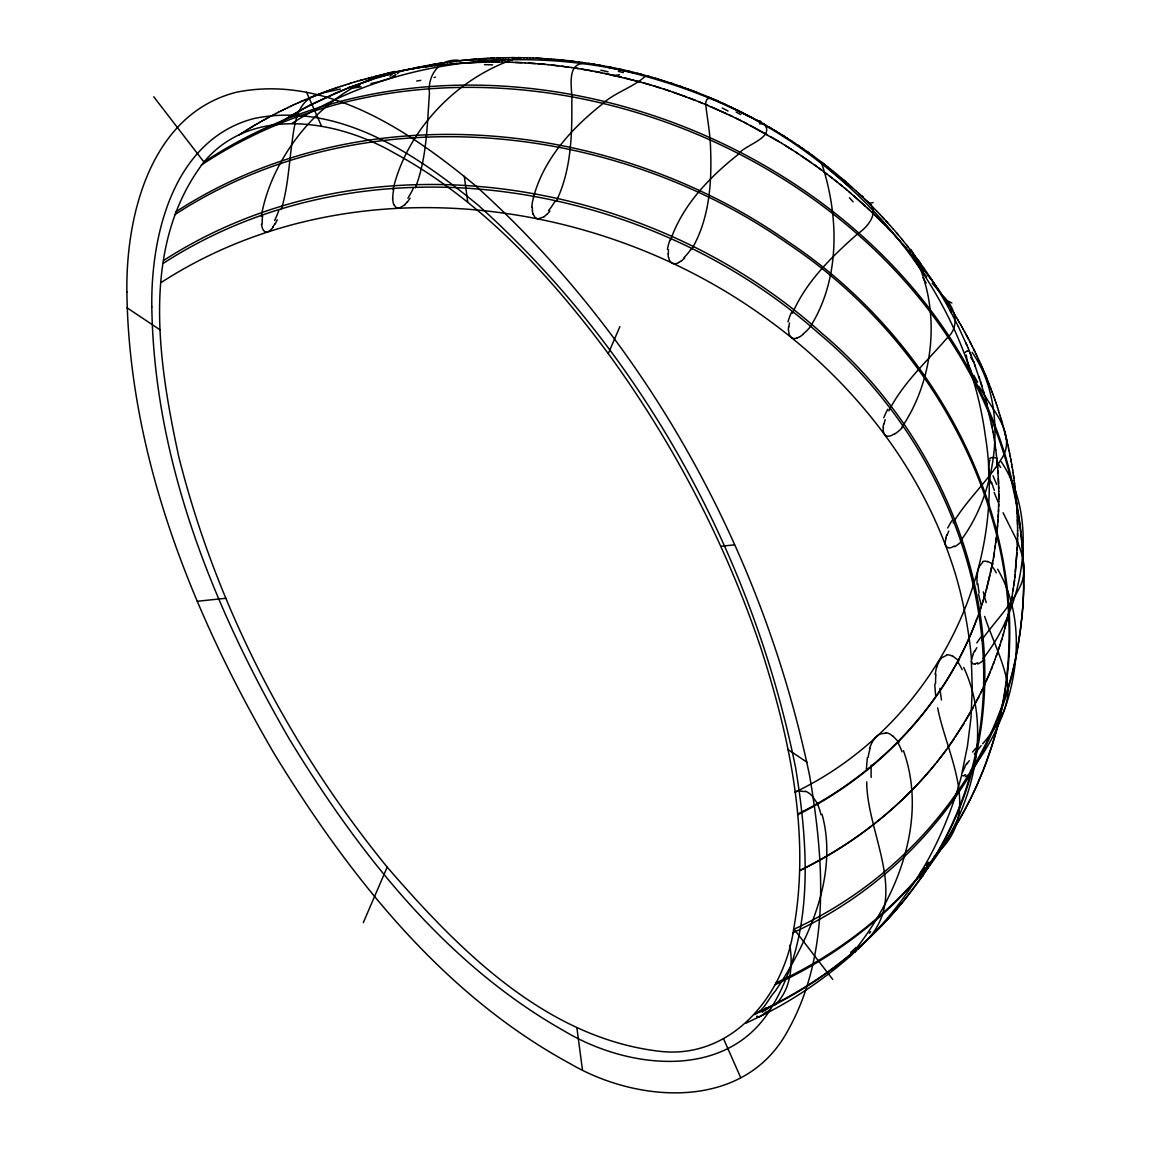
<?xml version="1.0" encoding="UTF-8"?>
<svg xmlns="http://www.w3.org/2000/svg" width="1151" height="1151" viewBox="0 0 1151 1151"><rect width="100%" height="100%" fill="white"/><g stroke="black" fill="none" stroke-linecap="round" stroke-linejoin="round"><path stroke-width="1.5" d="M1017.556 530.525L1017.657 536.438M532.251 207.238L532.481 211.007M998.809 501.663L998.737 491.261M998.823 499.074L998.823 493.894M1017.556 533.287L1017.47 544.725M1023.671 585.801C1027.627 195.166 519.95 -47.263 203.741 162.233M998.751 501.606L998.262 517.159M756.912 1016.865L757.113 1015.973M1023.613 588.593L1023.786 569.443M1017.498 538.812L1017.239 550.236M998.636 506.771L998.708 504.196M1023.541 591.369L1023.771 586.233M866.401 769.041L867.35 757.66M1023.455 594.161L1023.699 589.01M976.882 577.068L977.113 584.521M998.464 511.936L998.564 509.346M1023.34 596.923L1023.613 591.787M1017.254 547.099L1014.794 577.284M1023.21 599.7L1023.498 594.563M998.334 514.511L996.78 535.129M1023.368 597.326L1022.894 605.225M1016.98 552.609L1015.427 571.817M1023.225 600.088L1022.692 607.973M997.874 522.223L998.046 519.662M1022.491 610.721L1022.865 605.584M261.277 216.215C272.701 151.213 329.359 85.016 395.066 71.434M997.672 524.798L996.982 532.481M1022.261 613.454L1022.649 608.318M1022.016 616.188L1022.433 611.052M1021.757 618.921L1022.189 613.785M668.486 249.896L668.299 253.882M1021.915 616.504L1020.146 632.446M883.436 427.266C882.414 430.906 884.198 437.553 889.406 436.114A29.523 18.215 65.1 0 0 891.924 435.279L894.831 433.639M788.809 327.042L789.471 322.971M1021.628 619.224L1019.757 635.122M935.144 674.457L936.511 667.249M996.708 535.042L993.543 557.99M996.421 537.589L995.802 542.682M1015.24 574.924L1013.714 585.442M1014.563 580.363L1012.88 590.851M995.097 547.775L995.457 545.229M988.565 464.515L989.946 459.983M392.98 189.584C407.512 128.437 458.904 76.095 518.626 57.564M1019.93 632.69C1003.859 763.832 911.635 878.242 792.866 932.799M1019.541 635.352C1001.571 764.091 910.614 875.796 793.586 929.361M1013.412 588.506L1012.448 593.556M994.32 552.825L993.083 560.508M1012.549 593.902L1010.995 601.613M1012.089 596.592L1008.794 612.303M909.822 249.22L910.009 250.86M993.011 560.393L990.551 573.011M793.715 928.728C810.621 834.604 789.845 738.223 761.027 648.56C725.691 543.171 673.623 443.495 608.275 353.63C549.703 274.701 480.83 200.001 393.584 152.608C336.581 119.805 251.378 105.388 203.928 162.003C140.005 245.422 158.133 361.083 178.736 456.559C216.446 606.635 289.592 747.33 387.196 867.135C458.472 949.517 545.171 1037.425 658.689 1051.194C731.561 1060.33 784.478 995.097 793.715 928.728L832.734 979.443M992.55 562.897L986.263 590.29M1010.578 604.649L1004.924 628.129M533.445 197.569C543.373 159.716 570.925 129.099 600.894 105.245C613.296 92.943 633.913 87.188 645.567 75.966M884.026 423.841L885.205 419.64M989.918 575.371L985.573 592.736M1008.29 615.296L1004.204 630.748M946.064 538.351C945.1 541.071 943.906 547.876 949.345 547.919A29.322 15.193 82.3 0 0 951.373 547.516L954.237 546.063M1004.291 631.079L1002.722 635.956M984.148 597.599L985.501 592.592M1003.557 633.683L1001.169 641.136M984.796 595.024L982.666 602.433M1002.032 638.863L997.816 651.394M670.587 240.027C682.73 204.82 709.721 176.981 738.41 154.292C743.086 145.645 774.076 138.12 765.084 125.33M983.342 599.858L981.889 604.836M281.247 209.611C287.966 187.599 288.973 164.392 292.124 141.702C294.469 124.668 296.685 101.95 315.748 95.404M869.422 748.481L872.329 741.589M1000.435 644.028L996.047 656.473M980.292 609.627L981.803 604.678M981.026 607.066L978.638 614.389M987.961 757.243C1056.373 565.846 950.611 351.889 788.521 244.127C612.375 120.121 359.126 94.468 174.52 214.863M979.4 611.843L977.774 616.763M987.083 759.732C1058.618 567.659 952.237 350.969 789.14 242.357C613.267 118.236 360.234 91.951 175.513 212.029M997.025 654.243L995.126 659.005M986.177 762.207L987.774 758.308M947.129 535.057L948.784 531.043M977.703 616.576C946.942 703.117 879.335 774.091 797.629 814.793M985.27 764.667L986.882 760.782M995.198 659.293L993.241 664.026M976.825 618.936C945.388 704.139 878.515 774.019 797.571 814.117M984.335 767.142L985.961 763.242M994.263 661.811L991.284 669.019M983.386 769.602L985.04 765.717M984.091 768.163L978.364 781.817M992.335 666.817L986.076 681.334M983.112 770.623L977.3 784.234M792.507 313.23C806.247 281.348 831.871 256.687 857.409 234.013C867.883 227.064 881.076 211.467 867.149 201.238M415.338 187.858C427.007 157.816 427.05 124.999 429.467 93.289C427.323 75.247 439.581 58.442 458.602 60.298M990.349 671.781L983.875 686.183M919.505 874.228L924.311 867.667M363.313 922.613L387.196 867.135M608.275 353.63L619.885 326.654M973.271 654.473C972.451 656.358 971.832 658.07 971.516 659.768C969.113 630.475 962.063 592.046 951.158 560.997C918.153 463.09 850.344 379.154 767.098 319.014C595.268 193.526 344.365 164.075 161.226 282.47M976.221 786.651L978.019 782.795M975.127 789.068L976.94 785.212M985.055 684.025L980.451 693.391M975.847 787.615L972.897 793.859M277.29 219.783L275.103 223.999M974.739 790.018L971.746 796.247M982.825 688.845L974.422 705.175M970.581 798.636L972.466 794.809M821.382 162.435C838.993 214.935 840.762 278.787 810.031 327.071A96.008 64.571 35.8 0 1 802.693 334.337M888.845 410.864C903.046 382.895 926.684 361.63 946.942 338.207C960.668 326.323 955.157 307.72 943.734 296.742M969.401 801.01L971.3 797.183M979.343 696.01L965.315 721.217M968.207 803.369L970.12 799.557M966.984 805.729L968.926 801.916M974.739 651.408L976.782 647.725M556.106 201.569C570.982 171.039 572.162 136.034 571.802 102.684C572.896 90.325 564.868 62.6 585.298 63.319M967.703 804.276L964.509 810.433M966.48 806.635L963.243 812.764M973.214 707.721L955.488 736.669M963.962 811.311L960.653 817.411M962.682 813.628L958.006 822.015M979.487 565.99L982.652 562.422M960.063 818.26L955.272 826.605M953.1 522.856C966.926 499.678 987.544 481.463 1001.672 458.53C1012.938 441.826 1002.492 422.503 992.637 408.044M957.373 822.85L946.726 840.115M964.006 723.648L948.05 747.344M954.625 827.396C912.944 896.902 848.143 951.014 774.868 984.767M965.013 766.883L961.804 773.673L967.487 745.963L971.027 717.318L972.264 687.895L971.343 660.631L971.861 663.12L973.617 664.026A28.574 11.294 -83 0 0 975.17 663.926M410.073 198.202L407.382 202.072M691.578 249.422C709.807 218.618 711.994 181.254 710.484 146.306C710.009 132.682 707.433 119.272 705.865 105.748C705.434 102.971 705.88 97.964 709.75 98.353M397.872 73.736L397.915 72.182M945.978 840.834C904.154 903.103 843.697 951.805 775.76 983.012M966.926 763.976L969.257 760.682M954.064 738.985C915.347 795.456 861.178 840.719 799.744 870.688M967.07 351.17L969.329 350.465M981.602 640.258C993.888 622.619 1009.729 607.397 1019.326 587.96C1029.828 568.997 1020.678 547.43 1011.628 529.964M754.409 1014.635C764.206 1010.449 768.206 998.838 775.127 991.256C788.248 972.278 799.254 951.877 808.477 930.742C824.217 894.557 832.763 852.992 822.015 814.217M915.923 884.702C1045.568 711.217 976.077 463.982 818.735 333.373C644.229 178.204 364.363 133.271 163.298 263.32M273.161 227.02C270.312 231.495 265.536 234.142 263.162 229.898A30.53 17.524 -30.4 0 1 262.255 227.668L261.406 224.316M912.844 888.917C1047.252 716.8 979.861 465.968 822.159 333.517C647.725 176.319 366.104 129.862 163.715 260.414M915.534 885.565L908.11 895.161M946.554 749.574L937.13 761.833M912.412 889.752L904.873 899.276M974.35 754.006L981.17 745.618M907.635 895.967L903.233 901.319M549.919 211.165L547.013 214.388M904.369 900.068L899.909 905.362M982.681 743.791C997.658 726.497 1012.046 704.383 1006.852 680.399C1002.291 658.199 991.716 637.884 984.68 616.447M935.504 763.832C898.902 808.865 851.855 845.007 799.758 870.357M902.715 902.096L898.226 907.362M849.193 956.869L849.898 956.049M899.363 906.11L894.816 911.347M926.469 865.149L928.972 862.272M897.665 908.11L893.09 913.318M901.808 427.266C935.993 377.183 941.863 302.842 911.16 249.825M936.137 854.085C982.911 812.807 947.201 756.595 937.662 707.894M934.137 856.387L935.13 855.251M852.934 952.668C897.176 897.953 928.368 820.131 903.449 750.639M894.226 912.067L889.594 917.218M892.485 914.023L886.04 921.088M888.96 917.908L884.256 922.987M865.725 941.417C910.312 896.758 866.962 834.403 866.717 781.917M882.443 924.9L885.378 921.75M775.026 1004.938C790.996 989.687 793.053 965.833 789.831 945.144M880.616 926.785L883.565 923.649M960.452 540.912C998.363 491.232 1009.082 405.238 972.149 352.364M878.788 928.656L881.752 925.548M876.933 930.526L879.911 927.418M925.418 870.746C970.005 816.447 994.852 733.892 963.747 667.522M875.077 932.368L878.069 929.289M405.037 204.72L398.937 208.288M684.759 258.025L681.665 260.73M873.206 934.209L876.199 931.145M860.675 946.568L858.099 949.028M871.307 936.036L874.328 932.972M983.112 658.43C1024.404 607.426 1039.31 518.209 1001.183 461.695M872.444 934.799L865.581 941.446M970.293 770.94C1013.93 718.037 1033.598 630.949 997.658 569.227M870.544 936.626L863.638 943.216M855.812 951.143C850.79 955.704 858.934 948.122 861.265 945.892C882.371 925.663 901.132 902.974 916.843 878.328C937.231 847.424 953.589 806.707 961.79 774.695M861.696 944.985L864.761 941.993M758.106 1017.268C791.039 1002.003 827.929 976.552 853.136 953.546M859.739 946.741L862.818 943.748M860.862 945.503C830.749 972.969 795.945 995.097 759.128 1012.448M858.876 947.244C827.972 974.293 792.881 996.435 755.516 1013.412M849.985 956.28L851.193 955.229M770.249 1009.441L767.573 1011.614M802.938 334.567L800.031 336.624M544.178 216.805L537.776 218.935M921.318 874.372L920.196 875.048M765.372 1013.24L760.236 1016.391M201.382 165.025C512.699 -41.048 1009.283 186.663 1023.556 568.954M239.279 134.768L242.084 133.07M241.422 133.387L244.242 131.689M276.312 124.25L310.209 104.842L345.904 88.972M277.089 124.179L304.296 108.237L331.546 94.986M395.512 75.75L391.743 77.707M291.951 123.416C392.505 59.089 519.518 45.824 634.359 73.002M243.58 132.005L246.415 130.336M245.767 130.638L248.602 128.97M247.954 129.286L253.019 126.293M250.17 127.934L255.263 124.955M254.63 125.258L257.507 123.646M965.588 774.652L963.833 775.457M256.889 123.934L259.781 122.337M259.162 122.625L262.068 121.028M977.559 662.76L975.185 663.81M261.45 121.33L264.37 119.747M263.766 120.035L266.687 118.467M266.082 118.754L269.017 117.201M268.413 117.474L271.363 115.934M270.773 116.222L273.722 114.683M273.132 114.971L276.096 113.445M275.521 113.719L278.499 112.222M795.082 792.147C925.893 729.547 1008.751 580.003 985.328 435.769C965.344 288.959 857.178 165.629 725.216 104.64M678.73 262.586C674.313 265.262 669.306 263.234 668.63 257.364M277.923 112.496L280.902 111.014M280.326 111.273L283.333 109.805M760.063 1016.477L745.762 1023.239M282.758 110.064L285.765 108.611M285.203 108.87L288.225 107.431M287.664 107.69L290.699 106.266M290.138 106.511L293.174 105.101M292.627 105.36L295.678 103.95M295.145 104.209L298.195 102.827M297.663 103.072L303.274 100.583M300.195 101.95L305.835 99.49M333.243 93.994L348.35 88.008M305.317 99.734L308.41 98.411M307.892 98.641L313.604 96.281M310.482 97.576L323.402 92.814L340.336 89.03M518.943 57.737L516.9 58.269M315.719 95.461L318.87 94.195M347.717 88.037L370.91 79.923M318.367 94.425L321.517 93.188M350.177 87.088L373.485 79.088M321.014 93.404L324.179 92.181M323.69 92.397L326.855 91.188M326.366 91.404L329.546 90.21M329.071 90.425L332.251 89.246M331.776 89.461L337.703 87.361M334.495 88.512L340.451 86.44M797.01 338.049C792.938 339.79 788.536 337.099 788.68 330.769M339.991 86.656L343.214 85.534M342.753 85.749L345.991 84.642M372.91 79.117L376.075 78.282M345.545 84.843L351.587 82.915M375.485 78.297L378.665 77.477M348.336 83.965L354.407 82.066M378.089 77.491L389.167 74.398M380.708 76.7L391.815 73.678M353.961 82.268L357.227 81.246M356.796 81.433L362.925 79.635M359.644 80.613L365.802 78.843M391.268 73.678L394.491 72.959M365.371 79.031L368.68 78.081M393.944 72.959L402.562 70.887M368.262 78.268L371.572 77.333M396.62 72.254L405.267 70.24M371.154 77.505L377.399 75.88M374.061 76.772L380.319 75.175M992.996 457.35L997.154 458.242M404.735 70.24L410.72 68.974M377.974 82.009L370.953 83.519M379.916 75.347L383.269 74.498M407.468 69.607L413.468 68.355M382.866 74.671L389.182 73.175M385.83 73.995L392.16 72.542M412.95 68.355L421.77 66.629M415.712 67.765L427.352 65.549M391.772 72.714L395.153 71.938M946.64 655.307L941.993 657.638A14.934 7.438 -77.4 0 0 936.713 667.35M394.764 72.096L404.188 70.197M397.771 71.491L407.224 69.65M424.057 66.082L430.157 65.032M429.668 65.032L435.797 64.053M359.745 85.62L348.58 87.562M406.85 69.794L410.26 69.118M432.488 64.528L441.466 63.147M409.9 69.261L419.453 67.65M412.964 68.743L422.546 67.19M438.157 63.578L444.329 62.715M443.854 62.701L447.192 62.298M422.201 67.319L431.855 65.938M446.717 62.283L455.825 61.161M425.295 66.887L434.977 65.549M449.595 61.895L467.45 59.881M434.646 65.679L444.401 64.528M458.271 60.802L476.255 59.118M437.783 65.319L447.552 64.226M197.31 601.282L225.855 598.275M720.727 546.293L734.511 544.84M509.044 59.42L507.692 59.55M447.235 64.341L450.717 63.938M469.953 59.593L479.204 58.902M450.401 64.053L457.076 63.42M453.58 63.78L460.271 63.19M478.787 58.874L482.168 58.687M459.968 63.305L463.465 62.988M481.751 58.672L485.132 58.514M463.162 63.089L476.327 62.355M484.715 58.485L488.096 58.341M466.371 62.902L486.039 62.096M487.693 58.313L494.052 58.068M490.671 58.169L500.038 57.852M398.706 208.302L396.059 207.482L394.045 204.921M496.656 57.924L503.045 57.78M479.276 62.341L489.29 62.039M465.45 59.981L494.714 60.111M502.656 57.751L506.037 57.723M505.663 57.694L509.059 57.694M489.017 62.125L499.074 62.025M508.67 57.665L515.087 57.665M492.283 62.096L502.34 62.053M511.691 57.636L521.144 57.723M517.749 57.651L524.18 57.78M502.081 62.125L508.9 62.183M505.361 62.183L512.181 62.283M523.82 57.751L527.216 57.852M526.856 57.823L530.251 57.953M511.936 62.341L522.065 62.686M529.892 57.924L533.287 58.068M515.231 62.456L525.36 62.859M532.942 58.025L542.452 58.514M535.992 58.169L548.552 58.917M525.115 62.917L535.287 63.521M528.424 63.118L545.214 64.37M545.171 58.672L551.617 59.147M551.286 59.104L554.681 59.392M538.351 63.823L548.538 64.686M554.365 59.348L557.746 59.665M557.429 59.622L563.875 60.255M560.494 59.91L566.954 60.571M885.896 733.086L880.242 733.906A14.675 8.82 -64.9 0 0 872.472 741.704M548.308 64.729L558.494 65.78M551.631 65.06L568.45 67.06M566.637 60.528L573.083 61.276M569.716 60.874L576.162 61.665M590.305 63.693L592.794 64.053M561.587 66.211L571.774 67.535M575.86 61.622L579.226 62.068M578.939 62.025L582.305 62.485M582.003 62.442L585.37 62.931M571.558 67.549L578.421 68.542M585.082 62.873L598.376 65.103M574.881 68.038L591.686 70.787M588.161 63.334L603.786 65.967M592.995 64.082L594.52 64.355M987.515 561.371L992.982 564.105M581.528 69.074L601.628 72.7M597.369 64.83L612.965 67.751M594.808 71.405L621.425 77.059M606.577 66.485L616.03 68.384M639.611 73.981L649.423 76.556M604.735 73.362L641.078 82.167M615.756 68.326L622.13 69.693M537.531 218.877L535.042 217.438L533.215 214.259M618.821 68.974L625.18 70.384M624.921 70.326L631.266 71.822M627.971 71.031L634.302 72.556M607.455 67.161C656.919 77.462 705.045 93.749 749.992 116.942M624.533 77.836L650.833 84.987M634.057 72.499L640.359 74.11M637.093 73.261L643.726 74.973M646.186 75.664L652.43 77.419M644.157 83.045L660.545 87.98M652.214 77.362L658.444 79.174M655.221 78.225L661.437 80.095M653.912 85.908L670.184 91.145M661.221 80.023L664.429 81.016M712.699 98.914L725.461 104.496M664.213 80.958L667.407 81.966M667.192 81.908L673.349 83.908M805.168 791.586L798.866 790.982A14.618 10.474 -52.3 0 0 795.053 791.974M663.595 88.958L686.097 96.813M670.17 82.858L676.313 84.901M676.112 84.843L682.226 86.958M673.22 92.181L695.549 100.439M679.076 85.865L685.162 88.008M684.96 87.951L688.097 89.073M687.895 89.015L691.017 90.166M690.83 90.095L696.844 92.382M689.104 97.921L701.808 102.943M693.751 91.202L699.75 93.519M699.563 93.461L702.642 94.684M698.528 101.59L708.023 105.518M702.47 94.612L705.534 95.85M705.347 95.778L711.275 98.238M704.757 104.137L726.41 113.676M708.225 96.972L714.124 99.461M710.958 106.741L732.468 116.524M713.951 99.389L719.807 101.95M716.742 100.482L718.224 101.159M952.769 656.099L958.927 660.775M722.468 103.144L731.058 107.115M729.302 114.985L741.445 120.941M730.899 107.043L739.388 111.158M735.316 117.862L747.359 123.948M736.467 109.719L742.136 112.539M756.466 120.064L761.415 122.74M741.992 112.467L744.884 113.92M744.265 122.308L781.658 143.184M744.74 113.848L747.618 115.33M747.474 115.258L753.042 118.193M750.164 125.358L767.544 134.854M750.193 116.683L758.423 121.1M755.603 119.56L761.099 122.582M760.955 122.51L771.659 128.624M763.617 123.991L766.264 125.502M770.393 136.494L778.867 141.487M768.911 127.013L776.853 131.732M774.134 130.092L779.443 133.3M781.802 143.343L792.694 150.09M779.313 133.228L784.565 136.48M781.889 134.811L787.111 138.091M784.579 145.055L798.118 153.63M786.996 138.019L789.629 139.717M789.514 139.645L792.147 141.343M792.032 141.271L794.65 142.997M795.557 152.018L811.412 162.679M794.535 142.925L811.757 154.838M127.027 307.777L160.291 330.006M788.003 749.531L807.009 762.235M800.952 155.586L816.75 166.578M797.139 144.652L799.614 146.321M801.959 147.932L804.405 149.616M892.543 735.662L898.989 742.395M822.332 162.708L825.497 165.485M806.837 151.328L809.254 153.04M814.016 164.521L821.9 170.334M811.656 154.766L814.131 156.579M819.195 168.262L826.965 174.146M814.03 156.493L823.425 163.543M824.303 172.031L831.986 177.988M829.339 175.844L836.921 181.872M823.526 163.629L825.742 165.341M825.828 165.413L828.029 167.125M850.229 187.081L844.517 182.549M834.317 179.714L841.798 185.8M828.13 167.212L830.317 168.938M830.403 169.01L832.576 170.751M839.223 183.613L846.604 189.757M832.662 170.823L837.065 174.405M844.071 187.555L851.337 193.771M837.151 174.492L841.482 178.103M848.834 191.526L865.135 205.986M841.568 178.175L845.841 181.829M843.741 180.045L847.985 183.7M853.538 195.541L869.595 210.115M848.071 183.786L852.244 187.484M852.315 187.555L856.445 191.282M834.403 173.887L826.706 166.636M856.517 191.368L862.617 197.051M867.235 207.799L882.529 222.69M858.588 193.282L866.645 200.921M871.652 211.942L884.63 224.805M864.703 199.065L876.429 210.734M868.688 202.95L870.674 204.907M884.486 224.546L890.802 231.207M876.487 210.806L880.227 214.69M886.558 226.675L892.816 233.351M880.285 214.762L887.622 222.675M892.672 233.077L900.729 241.969M882.155 216.748L884.011 218.748M894.687 235.221L906.456 248.487M885.853 220.747L889.435 224.675M889.478 224.747L893.003 228.718M902.513 243.854L908.34 250.673M893.047 228.776L898.226 234.79M932.238 283.29L938.209 290.21M896.543 232.833L901.621 238.861M908.197 250.386L910.196 252.86M910.053 252.558L913.865 257.234M911.894 254.745L919.217 263.838M926.756 276.844L922.109 271.104M901.665 238.919L903.305 240.89M915.52 259.133L920.958 266.039M903.334 240.962L911.419 251.134M906.628 245.048L908.254 247.105M920.829 265.737L926.109 272.672M922.555 267.953L927.778 274.888M153.745 96.756L203.928 162.003M911.448 251.206L914.556 255.249M914.585 255.321L920.627 263.507M927.634 274.585L931.087 279.333M929.303 276.801L934.31 283.779M917.649 259.435L923.562 267.651M932.555 281.247L935.892 286.009M935.749 285.693L939.015 290.469M937.317 287.908L940.554 292.699M923.577 267.708L926.426 271.794M926.454 271.852L929.231 275.952M940.41 292.368L943.575 297.159M941.921 294.598L948.007 303.936M929.26 276.01L933.36 282.254M944.913 299.087L949.474 306.224M930.641 278.096L932.022 280.197M933.375 282.312L934.727 284.369M992.004 407.022L978.925 386.29M949.33 305.878L952.352 310.813M934.741 284.426L943.906 299.49M950.769 308.18L953.776 313.13M936.08 286.556L938.741 290.843M953.632 312.784L955.186 315.446M955.042 315.101L956.582 317.777M914.613 260.356L911.822 255.249M956.438 317.446L957.963 320.122M957.819 319.777L959.344 322.481M959.2 322.136L960.697 324.841M943.921 299.548L951.345 312.827M960.553 324.496L962.049 327.215M961.905 326.87L963.387 329.603M963.243 329.258L964.711 331.992M964.567 331.646L968.595 339.228M965.876 334.049L971.127 344.106M950.136 310.626L958.323 326.481M974.494 378.463L971.07 371.615M969.717 341.315L972.365 346.566M818.318 804.693L812.059 795.902A38.63 26.401 -47 0 0 805.441 791.183M972.221 346.206L974.796 351.487M1011.024 528.755L1003.068 512.713M973.444 348.667L976.005 353.976M958.323 326.524L967.905 347.544M975.861 353.602L977.185 356.45M977.041 356.091L978.35 358.954M978.206 358.594L979.515 361.457M979.372 361.097L980.652 363.975M980.508 363.601L982.882 369.025M998.32 502.555L994.133 492.441M981.63 366.133L983.99 371.557M306.554 92.209L321.589 126.337M723.533 1038.691L740.726 1077.724M965.862 342.84L966.883 345.199M983.846 371.197L987.17 379.226M967.905 347.573L973.66 361.932M984.925 373.744L988.205 381.801M969.876 352.335L970.84 354.738M988.062 381.427L989.227 384.376M989.083 384.002L990.22 386.966M990.09 386.592L991.212 389.556M973.645 361.961L975.458 366.781M991.069 389.182L992.176 392.16M992.033 391.772L993.126 394.764M974.552 364.378L982.048 386.448M992.996 394.39L994.076 397.383M993.932 396.994L994.982 400.001M994.852 399.613L995.888 402.62M995.744 402.246L996.78 405.253M978.854 376.578L979.674 379.039M996.637 404.879L997.644 407.9M997.5 407.512L998.492 410.547M980.465 381.513L985.644 398.922M998.349 410.159L999.327 413.195M999.183 412.821L1000.147 415.856M1000.003 415.482L1001.73 421.194M991.126 483.621L989.256 476.197M1000.809 418.144L1002.492 423.87M983.515 391.441L984.22 393.93M1002.348 423.482L1003.24 426.561M981.098 604.966L978.523 594.175M1003.096 426.172L1003.974 429.237M985.616 398.937L993.04 431.898M1003.83 428.848L1004.679 431.927M986.292 401.44L986.939 403.958M1004.535 431.553L1006.708 440.042M1005.24 434.244L1007.341 442.747M1007.211 442.358L1007.959 445.466M989.385 414.058L989.946 416.604M1007.83 445.077L1008.564 448.185M966.969 360.033L966.308 355.084M1008.434 447.797L1009.154 450.904M1009.01 450.516L1009.715 453.638M1009.571 453.249L1010.261 456.371M991.558 424.23L992.061 426.776M1010.118 455.983L1011.297 461.839M1010.65 458.717L1011.787 464.587M992.996 431.898L993.917 437.035M1011.643 464.184L1012.261 467.32M1012.117 466.932L1012.707 470.068M993.874 437.02L995.802 449.897M1012.578 469.68L1013.139 472.831M1013.009 472.428L1013.945 478.327M1013.412 475.19L1014.319 481.089M995.068 444.732L995.428 447.307M464.313 176.319L467.752 202.346M576.867 1027.656L582.42 1069.639M1014.189 480.701L1014.678 483.852M995.759 449.883L996.435 455.062M935.605 695.506L934.756 684.212M1014.535 483.463L1015.009 486.614M1014.88 486.226L1016.391 500.44M996.392 455.033L996.996 460.227M1015.196 488.988L1016.606 503.203M996.953 460.199L997.687 467.997M997.198 462.788L998.061 473.176M1016.477 502.814L1016.808 505.98M392.549 198.346L393.11 202.216A31.019 20.344 -11.8 0 0 393.944 204.864M997.845 470.543L998.593 483.535M1016.678 505.591L1017.283 514.281M1016.851 508.354L1017.398 517.058M998.32 478.312L998.795 491.304M1017.268 516.67L1017.628 525.374M1017.369 519.446L1017.671 528.136M998.622 486.082L998.694 488.671M1017.542 527.748L1017.685 530.899M416.72 81.016A139.674 2.244 -8.7 0 1 420.719 80.383M278.758 210.575A93.965 43.105 -42.3 0 1 274.643 220.488M274.744 224.028A30.07 15.927 -36.9 0 1 272.83 226.992M262.212 224.057A98.08 57.133 -25.1 0 1 262.629 215.913M393.412 72.297A128.437 14.819 -29.6 0 1 390.002 76.196M395.843 74.398A42.256 4.374 -20.1 0 1 392.16 76.714M390.678 77.851A16.287 2.288 -15 0 1 379.772 81.39M361.083 86.843A45.076 3.582 -13.4 0 1 350.393 88.224M484.513 64.629A140.623 10.23 5.7 0 1 492.599 64.844M413.353 188.045A96.655 54.514 -26.1 0 1 407.914 198.145M407.094 202.001A30.243 18.891 -19.4 0 1 404.778 204.633M392.75 198.332A99.101 64.96 -5.9 0 1 393.7 189.613M435.466 77.117A129.862 2.36 -16.1 0 1 434.172 77.505M502.124 59.535A42.544 1.022 -6.6 0 1 497.822 60.097M505.865 59.406A16.402 1.18 -1.8 0 1 495.045 59.91M600.865 70.211A140.739 13.409 20.5 0 1 608.045 71.822M554.84 201.353A97.116 62.154 -7.2 0 1 548.466 210.748M546.811 214.287A30.76 21.049 0.7 0 1 544.063 216.618M533.042 214.201A30.789 21.596 9.3 0 1 532.409 211.007M531.776 207.151A97.605 67.348 15.3 0 1 533.532 197.584M619.511 74.844A132.682 7.179 -2 0 1 612.706 75.549M640.488 73.865A42.601 1.151 7.6 0 1 637.381 73.65M618.389 71.348A45.105 0.95 14.4 0 1 623.41 72.599M722.209 108.007A140.077 11.409 35.3 0 1 727.979 111.014M691.003 249.163A96.885 65.65 13.9 0 1 683.967 257.565M681.55 260.63A30.516 21.509 22.9 0 1 678.687 262.428M668.4 257.32A30.861 21.74 31.9 0 1 668.155 253.839M667.436 249.422A97.331 66.341 37.4 0 1 670.069 239.739M764.163 123.416A132.696 12.546 12.7 0 1 759.473 123.862M759.818 120.769A42.832 1.957 21.9 0 1 760.768 121.776M736.136 112.064A45.119 1.036 28.7 0 1 740.784 114.553M849.438 197.742A136.264 4.46 49.5 0 1 853.136 201.828M799.816 336.668A30.084 20.517 45.1 0 1 797.024 337.934M788.377 330.553A30.76 20.43 53.5 0 1 788.593 326.913M788.018 321.848A96.555 60.874 58.1 0 1 791.557 312.309M873.12 202.518A131.933 13.107 27.6 0 1 870.372 202.993M863.02 196.504A42.76 1.237 36.4 0 1 861.797 195.972M843.669 181.47A16.287 0.777 39.7 0 1 835.684 174.751M923.044 277.722A134.437 6 63.3 0 1 926.138 283.16M902.183 427.74A94.641 59.089 56.5 0 1 894.946 433.812M883.148 427.064A29.94 17.51 72.4 0 1 883.795 423.626M883.795 417.741A93.476 50.702 76 0 1 887.838 409.195M951.877 302.986A130.437 8.891 42.4 0 1 948.496 301.274M923.49 271.535A42.112 0.892 50.4 0 1 920.44 267.895M922.009 270.471A16.1 1.669 53.2 0 1 915.232 260.96M908.93 250.846A44.429 3.237 56.6 0 1 910.513 251.652M970.61 357.256A132.279 19.049 76.4 0 1 973.847 362.335M960.941 541.992A94.483 50.845 74.6 0 1 954.481 546.754M945.805 537.992A29.595 14.057 88.6 0 1 946.928 534.683M947.719 527.978A92.037 39.263 -88.5 0 1 952.395 520.079M977.659 382.261A41.321 4.086 63.9 0 1 973.875 375.427M971.3 371.399A15.826 2.921 66.1 0 1 967.243 360.436M965.329 352.537A43.119 6.964 69.6 0 1 967.157 351.4M996.91 462.126A129.977 33.336 88.9 0 1 1000.636 467.407M983.4 660.3A92.411 39.134 -89.8 0 1 977.659 664.055M973.099 653.926A29.178 10.057 -77.3 0 1 974.638 650.833M976.825 642.905A90.44 26.602 -74.8 0 1 981.918 635.884M996.651 484.37A126.034 10.791 70.1 0 1 992.996 475.751M994.306 490.312A40.443 7.971 76.7 0 1 991.587 482.183M989.529 476.169A15.524 4.388 78.5 0 1 988.68 464.774M989.702 458.616A42.458 11.265 82.1 0 1 993.04 457.724M992.162 566.623A127.703 47.695 -78.8 0 1 996.291 572.853M969.89 773.86A90.166 26.243 -75.9 0 1 965.2 776.666M963.761 775.688A28.286 7.338 -69.8 0 1 962.682 775.673M965.142 765.933A28.243 5.87 -64.5 0 1 967.128 762.984M972.581 752.063A88.8 13.826 -62.2 0 1 977.573 746.409M986.191 602.592A123.387 23.869 82.9 0 1 983.314 591.873M979.184 592.894A39.94 12.215 89.1 0 1 977.89 583.802M977.127 577.111A15.251 5.942 -89.4 0 1 979.53 566.148M982.666 561.587A41.753 15.754 -85.6 0 1 987.457 561.76M957.977 662.314A125.617 61.118 -66.3 0 1 962.164 669.738M923.145 875.825A89.461 13.74 -63.4 0 1 919.908 877.393M919.98 875.379A27.509 3.338 -57.4 0 1 919.591 875.249M925.965 865.092A27.811 1.957 -52.3 0 1 928.238 862.531M941.489 699.995A120.711 37.407 -84.6 0 1 939.95 688.269M935.576 683.521A39.048 16.373 -78.7 0 1 935.936 674.184M946.769 654.732A41.091 20.085 -73.4 0 1 952.654 656.415M898.183 743.186A123.862 72.973 -53.1 0 1 902.024 751.833M869.35 933.245A87.246 1.539 -51.1 0 1 870.616 931.634M855.481 950.884A27.408 1.554 -40.2 0 1 853.409 952.769M856.027 947.446A85.922 8.776 -37.7 0 1 850.675 952.438M871.178 777.414A118.136 50.399 -72.3 0 1 871.235 765.142M868.142 757.358A38.544 20.373 -66.2 0 1 870.127 748.467M886.083 732.64A40.141 23.783 -60.6 0 1 892.428 735.849M817.872 804.966A122.51 82.814 -38.8 0 1 820.994 814.721M762.279 1012.233A85.246 9.093 -38.8 0 1 766.192 1007.686M757.085 1016.995A26.545 3.395 -33 0 1 757.171 1016.707M766.523 1011.945A26.602 4.431 -27.7 0 1 764.35 1013.499M769.961 1006.463A84.857 17.567 -25.1 0 1 764.638 1010.88M151.817 306.871C154.047 460.342 213.208 607.469 289.117 738.712C358.781 853.337 445.61 964.135 564.235 1030.979C628.302 1069.61 728.741 1081.249 772.177 1006.449C814.663 935.101 808.434 846.863 795.672 768.062C752.596 554.091 641.15 351.544 478.384 205.367C416.662 154.421 337.948 101.015 253.81 118.567C173.758 139.631 150.752 234.416 151.817 306.871M126.883 291.951C129.041 456.501 192.85 614.217 274.729 754.596C349.386 876.256 442.387 994.234 569.86 1063.495C638.575 1103.881 744.769 1111.017 787.917 1030.519C831.094 953.388 823.871 859.855 809.642 775.86C763.012 551.171 645.725 338.538 474.514 184.865C409.08 130.782 325.891 74.369 236.646 92.181C151.04 113.69 125.79 214.748 126.883 291.951"/></g></svg>
